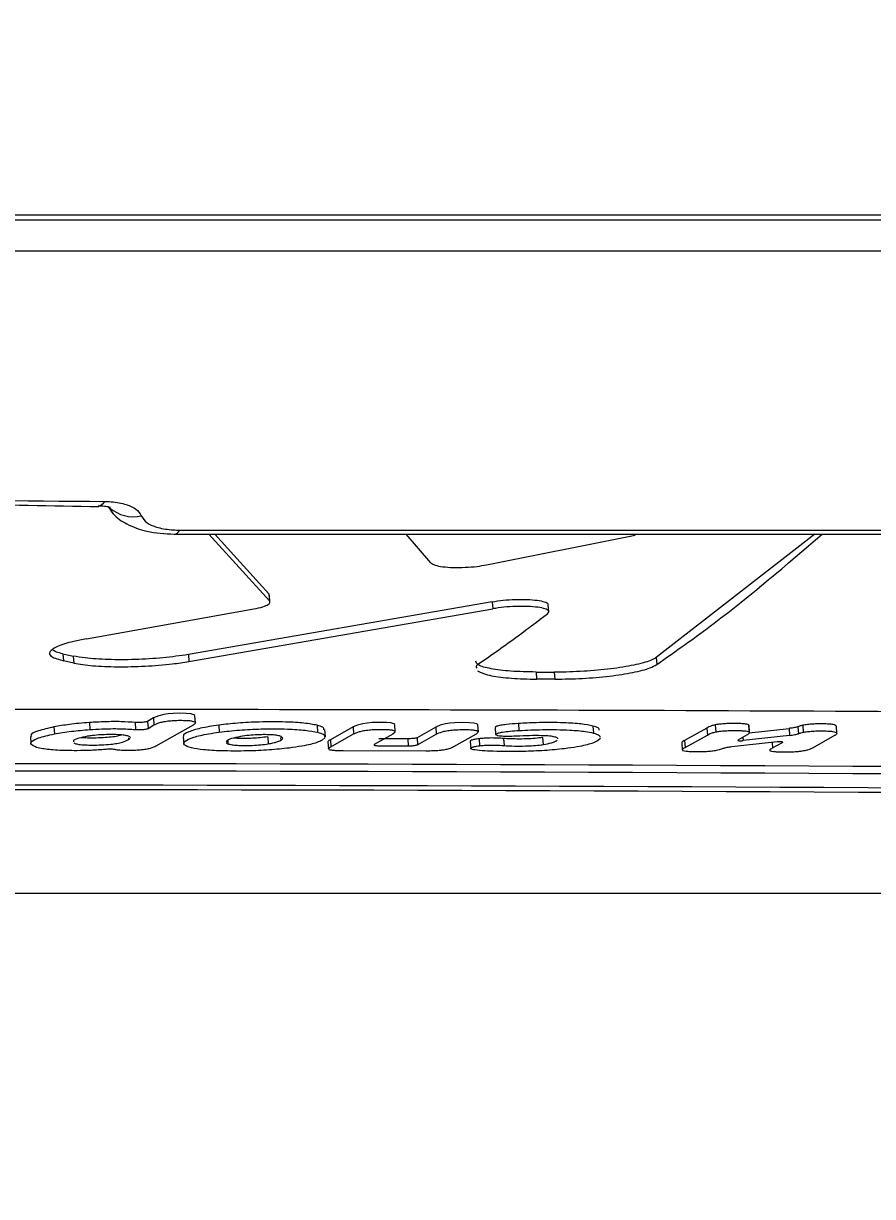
# Model space of a CAD drawing. Header units: millimetres. Extents: x -8327 to 9087, y -6583 to 5996.
# Drawn here: x 5955.43 to 5978.94, y -162.47 to -130 of the extents above; entities that cross this region are included whole.
import ezdxf

# ---------------------------------------------------------------- set-up
doc = ezdxf.new("R2010")
doc.units = ezdxf.units.MM
for name, color, linetype in [('DIKOM_ОБЪЕКТ', 7, 'Continuous'), ('DIKOM_РАЗМЕР_ЗОНА', 7, 'Continuous'), ('DIKOM_РАЗМЕР_ОБЪЕКТА', 7, 'Continuous')]:
    doc.layers.add(name, color=color, linetype=linetype)
doc.styles.add('style1', font='arial.ttf', dxfattribs={"width": 0.8})
doc.dimstyles.new('1-50', dxfattribs={"dimtxt": 300, "dimasz": 200, "dimexe": 100, "dimexo": 0, "dimgap": 100, "dimtad": 1, "dimtxsty": 'style1', "dimcen": 200, "dimclrd": 7, "dimclre": 7, "dimclrt": 7, "dimadec": 1, "dimazin": 2, "dimtfac": 1, "dimtmove": 0, "dimatfit": 2, "dimfxl": 0, "dimlwd": 25, "dimlwe": 18, "dimarcsym": 0})

# ---------------------------------------------------------------- blocks, each defined once
blk = doc.blocks.new('*D9')
at = {"layer": 'Defpoints', "color": 0, "transparency": 16777216}
for p in [(7087.366, 843.902), (-4957.594, 227.929), (7087.366, -4838.641)]:
    blk.add_point(p, dxfattribs=at)
at = {"layer": 'DIKOM_РАЗМЕР_ОБЪЕКТА', "color": 7, "lineweight": 18, "transparency": 16777216}
for p, q in [((7087.366, 843.902), (7087.366, -4938.641)), ((-4957.594, 227.929), (-4957.594, -4938.641))]:
    blk.add_line(p, q, dxfattribs=at)
at = {"layer": 'DIKOM_РАЗМЕР_ОБЪЕКТА', "color": 7, "lineweight": 25, "transparency": 16777216}
blk.add_line((-4757.594, -4838.641), (6887.366, -4838.641), dxfattribs=at)
at = {"layer": 'DIKOM_РАЗМЕР_ОБЪЕКТА', "color": 7, "transparency": 16777216}
for points in [[(-4757.594, -4805.308), (-4757.594, -4871.975), (-4957.594, -4838.641)], [(6887.366, -4805.308), (6887.366, -4871.975), (7087.366, -4838.641)]]:
    blk.add_solid(points, dxfattribs=at)
at = {"layer": 'DIKOM_РАЗМЕР_ОБЪЕКТА', "color": 7, "transparency": 16777216, "insert": (4098.945, -4585.469), "char_height": 300, "attachment_point": 5, "style": 'style1'}
blk.add_mtext('12040', dxfattribs=at)
blk = doc.blocks.new('*D12')
at = {"layer": 'Defpoints', "color": 0, "transparency": 16777216}
for p in [(-6501.585, 227.929), (9087.366, 227.928), (9087.366, -6483.303)]:
    blk.add_point(p, dxfattribs=at)
at = {"layer": 'DIKOM_РАЗМЕР_ЗОНА', "color": 7, "lineweight": 18, "transparency": 16777216}
for p, q in [((-6501.585, 227.929), (-6501.585, -6583.303)), ((9087.366, 227.928), (9087.366, -6583.303))]:
    blk.add_line(p, q, dxfattribs=at)
at = {"layer": 'DIKOM_РАЗМЕР_ЗОНА', "color": 7, "lineweight": 25, "transparency": 16777216}
blk.add_line((-6301.585, -6483.303), (8887.366, -6483.303), dxfattribs=at)
at = {"layer": 'DIKOM_РАЗМЕР_ЗОНА', "color": 7, "transparency": 16777216}
for points in [[(-6301.585, -6449.97), (-6301.585, -6516.637), (-6501.585, -6483.303)], [(8887.366, -6449.97), (8887.366, -6516.637), (9087.366, -6483.303)]]:
    blk.add_solid(points, dxfattribs=at)
at = {"layer": 'DIKOM_РАЗМЕР_ЗОНА', "color": 7, "transparency": 16777216, "insert": (2981.198, -6230.131), "char_height": 300, "attachment_point": 5, "style": 'style1'}
blk.add_mtext('15500', dxfattribs=at)

msp = doc.modelspace()

# ---------------------------------------------------------------- linework, layer by layer
at = {"layer": 'DIKOM_ОБЪЕКТ', "color": 7, "linetype": 'Continuous', "lineweight": 15}
for p, q in [((5853.636, -135.3), (6131.05, -135.3)), ((5853.378, -135.435), (6131.05, -135.435)), ((6131.049, -136.302), (5852.742, -136.302)), ((5957.515, -143.348), (5957.505, -143.348)), ((5959.603, -144.137), (6024.794, -144.137)), ((5959.752, -144.023), (6024.893, -144.023)), ((5962.237, -145.984), (5960.563, -144.137)), ((5960.724, -144.137), (5962.223, -145.791)), ((5966.712, -144.934), (5966.024, -144.137)), ((5968.249, -144.986), (5972.363, -144.165)), ((5977.342, -144.137), (5972.949, -147.551)), ((5962.223, -145.791), (5962.237, -145.984)), ((5968.408, -146.009), (5959.994, -147.47)), ((5962.253, -146.016), (5962.24, -145.822)), ((5968.408, -146.009), (5968.422, -146.202)), ((5969.975, -146.283), (5969.961, -146.09)), ((5957.174, -147.034), (5961.809, -146.206)), ((5960.008, -147.663), (5968.422, -146.202)), ((5956.52, -147.448), (5956.808, -147.51)), ((5956.52, -147.448), (5956.534, -147.642)), ((5956.822, -147.704), (5956.534, -147.642)), ((5956.808, -147.51), (5956.822, -147.704)), ((5959.994, -147.47), (5960.008, -147.663)), ((5972.949, -147.551), (5972.963, -147.745)), ((5969.624, -147.953), (5970.126, -147.955)), ((5969.624, -147.953), (5969.638, -148.147)), ((5970.126, -147.955), (5970.139, -148.149)), ((5970.139, -148.149), (5969.638, -148.147)), ((5957.254, -149.351), (5957.269, -149.545)), ((5958.517, -149.349), (5958.531, -149.543)), ((5959.026, -149.224), (5958.862, -149.32)), ((5958.862, -149.32), (5958.876, -149.515)), ((5959.026, -149.224), (5959.04, -149.418)), ((5960.187, -149.356), (5960.173, -149.162)), ((5969.133, -149.376), (5969.147, -149.571)), ((5956.272, -149.472), (5956.286, -149.666)), ((5958.876, -149.515), (5959.04, -149.418)), ((5960.124, -149.421), (5959.097, -150.006)), ((5960.836, -149.422), (5960.851, -149.616)), ((5963.558, -149.427), (5963.571, -149.621)), ((5963.789, -149.742), (5963.776, -149.547)), ((5964.554, -149.473), (5963.926, -149.826)), ((5963.94, -150.02), (5964.568, -149.668)), ((5964.554, -149.473), (5964.568, -149.668)), ((5965.656, -149.67), (5965.138, -149.962)), ((5965.718, -149.616), (5965.656, -149.67)), ((5965.721, -149.604), (5965.707, -149.41)), ((5966.846, -149.478), (5966.328, -149.77)), ((5966.342, -149.964), (5966.86, -149.673)), ((5966.846, -149.478), (5966.86, -149.673)), ((5967.961, -149.676), (5967.333, -150.028)), ((5968.023, -149.622), (5967.961, -149.676)), ((5968.025, -149.611), (5968.011, -149.417)), ((5968.49, -149.49), (5968.503, -149.684)), ((5971.198, -149.448), (5971.212, -149.642)), ((5974.35, -149.503), (5973.736, -149.847)), ((5973.75, -150.041), (5974.365, -149.698)), ((5974.35, -149.503), (5974.365, -149.698)), ((5974.585, -149.416), (5974.599, -149.61)), ((5975.452, -149.702), (5975.211, -149.838)), ((5976.644, -149.707), (5975.355, -149.851)), ((5975.512, -149.434), (5975.51, -149.42)), ((5975.51, -149.42), (5975.524, -149.614)), ((5975.532, -149.628), (5975.518, -149.434)), ((5975.524, -149.614), (5975.526, -149.628)), ((5975.527, -149.636), (5976.63, -149.513)), ((5976.63, -149.513), (5976.644, -149.707)), ((5976.871, -149.466), (5976.885, -149.66)), ((5977.005, -149.426), (5977.019, -149.621)), ((5977.952, -149.649), (5977.938, -149.455)), ((5955.618, -149.74), (5955.632, -149.934)), ((5956.819, -149.911), (5956.856, -149.929)), ((5958.332, -149.77), (5958.336, -149.824)), ((5958.336, -149.824), (5958.376, -149.795)), ((5959.851, -149.742), (5959.864, -149.936)), ((5961.05, -149.916), (5961.089, -149.938)), ((5961.084, -149.861), (5961.089, -149.938)), ((5962.19, -149.746), (5962.205, -149.94)), ((5962.548, -149.768), (5962.553, -149.841)), ((5963.784, -149.769), (5963.7, -149.841)), ((5963.858, -149.888), (5963.871, -150.082)), ((5963.926, -149.826), (5963.94, -150.02)), ((5966.07, -149.8), (5965.27, -149.798)), ((5965.285, -149.993), (5966.083, -149.995)), ((5966.07, -149.8), (5966.083, -149.995)), ((5966.328, -149.77), (5966.342, -149.964)), ((5967.797, -149.873), (5967.811, -150.068)), ((5968.042, -149.799), (5968.056, -149.993)), ((5968.723, -149.793), (5968.737, -149.987)), ((5969.802, -149.765), (5969.816, -149.96)), ((5971.406, -149.792), (5971.321, -149.861)), ((5973.656, -149.917), (5973.67, -150.112)), ((5973.736, -149.847), (5973.75, -150.041)), ((5976.298, -149.887), (5975.046, -150.024)), ((5975.349, -149.761), (5975.355, -149.851)), ((5976.161, -149.902), (5976.171, -150.052)), ((5976.171, -150.052), (5976.447, -149.899)), ((5976.447, -149.893), (5976.447, -149.899)), ((5977.888, -149.713), (5977.274, -150.056)), ((5966.571, -150.14), (5964.279, -150.135)), ((5854.994, -154.072), (6093.039, -154.072))]:
    msp.add_line(p, q, dxfattribs=at)
at = {"layer": 'DIKOM_ОБЪЕКТ', "color": 7, "linetype": 'Continuous', "lineweight": 15, "flags": 128}
for points in [[(5960.172, -149.162), (5960.173, -149.16), (5960.147, -149.133), (5960.06, -149.11), (5959.935, -149.099), (5959.74, -149.095), (5959.57, -149.1), (5959.432, -149.112), (5959.313, -149.129), (5959.173, -149.162), (5959.026, -149.224), (5959.026, -149.224)], [(5965.706, -149.41), (5965.707, -149.409), (5965.682, -149.383), (5965.599, -149.361), (5965.476, -149.35), (5965.291, -149.346), (5965.083, -149.353), (5964.942, -149.365), (5964.824, -149.383), (5964.678, -149.42), (5964.554, -149.473), (5964.554, -149.473)], [(5968.01, -149.417), (5968.011, -149.416), (5967.986, -149.389), (5967.902, -149.367), (5967.777, -149.355), (5967.586, -149.351), (5967.371, -149.358), (5967.23, -149.371), (5967.111, -149.389), (5966.965, -149.426), (5966.846, -149.478), (5966.846, -149.478)]]:
    msp.add_lwpolyline(points, dxfattribs=at)
at = {"layer": 'DIKOM_ОБЪЕКТ', "color": 7, "linetype": 'Continuous', "lineweight": 15}
for centre, radius, start, end in [((5957.487, -143.139), 0.211, 277.6433, 333.8931), ((5958.467, -142.665), 0.988, 228.6364, 283.0524), ((5959.579, -143.951), 0.188, 277.5812, 337.5353)]:
    msp.add_arc(centre, radius, start, end, dxfattribs=at)
for points, knots in [([(5853.636, 591.157), (5855.664, 588.82), (5861.168, 582.475), (5869.865, 571.175), (5879.599, 557.006), (5888.922, 541.767), (5897.796, 525.551), (5906.177, 508.426), (5914.037, 490.44), (5921.349, 471.605), (5928.113, 451.969), (5934.313, 431.599), (5939.923, 410.594), (5944.912, 389.048), (5949.262, 367.024), (5952.951, 344.552), (5955.986, 321.675), (5958.365, 298.469), (5960.077, 275.043), (5961.112, 251.505), (5961.462, 227.928), (5961.112, 204.351), (5960.077, 180.813), (5958.365, 157.387), (5955.987, 134.181), (5952.95, 111.305), (5949.262, 88.832), (5944.912, 66.808), (5939.923, 45.263), (5934.314, 24.257), (5928.113, 3.888), (5921.349, -15.748), (5914.376, -33.703), (5907.287, -50.081), (5900.167, -64.999), (5892.667, -79.261), (5884.821, -92.802), (5876.702, -105.508), (5868.33, -117.344), (5860.64, -127.227), (5855.664, -132.963), (5853.636, -135.3)], [0, 0, 0, 0, 0.015653, 0.042491, 0.069412, 0.096377, 0.123342, 0.150264, 0.177101, 0.203938, 0.23086, 0.257824, 0.284789, 0.311711, 0.338548, 0.365385, 0.392306, 0.419271, 0.446235, 0.473156, 0.499993, 0.52683, 0.553752, 0.580716, 0.607681, 0.634603, 0.66144, 0.688277, 0.715198, 0.742163, 0.769127, 0.796049, 0.822886, 0.845964, 0.869165, 0.892393, 0.915621, 0.938822, 0.961584, 0.984347, 1, 1, 1, 1]), ([(5791.793, -181.425), (5792.352, -181.186), (5794.848, -180.122), (5799.246, -177.921), (5804.978, -174.816), (5810.662, -171.385), (5816.296, -167.659), (5821.874, -163.633), (5827.393, -159.312), (5832.849, -154.7), (5838.237, -149.799), (5843.553, -144.614), (5848.793, -139.147), (5853.954, -133.405), (5859.03, -127.39), (5864.019, -121.108), (5868.917, -114.564), (5873.719, -107.761), (5878.424, -100.707), (5883.025, -93.405), (5887.522, -85.861), (5891.909, -78.082), (5896.184, -70.073), (5900.344, -61.839), (5904.386, -53.388), (5908.306, -44.726), (5912.101, -35.859), (5915.769, -26.794), (5919.309, -17.537), (5922.715, -8.096), (5925.986, 1.522), (5929.12, 11.31), (5932.114, 21.261), (5934.966, 31.368), (5937.674, 41.621), (5940.235, 52.015), (5942.649, 62.541), (5944.913, 73.191), (5947.025, 83.957), (5948.984, 94.832), (5950.788, 105.806), (5952.438, 116.872), (5953.929, 128.022), (5955.263, 139.246), (5956.437, 150.537), (5957.451, 161.886), (5958.305, 173.285), (5958.996, 184.725), (5959.526, 196.197), (5959.892, 207.693), (5960.081, 217.94), (5960.107, 224.353), (5960.117, 226.927)], [0, 0, 0, 0, 0.005877, 0.026267, 0.046664, 0.067067, 0.087475, 0.107888, 0.128305, 0.148726, 0.16915, 0.189577, 0.210006, 0.230437, 0.25087, 0.271303, 0.291737, 0.312171, 0.332606, 0.35304, 0.373475, 0.393909, 0.414343, 0.434776, 0.455209, 0.475641, 0.496073, 0.516504, 0.536935, 0.557365, 0.577794, 0.598223, 0.618652, 0.63908, 0.659507, 0.679934, 0.700361, 0.720787, 0.741213, 0.761639, 0.782064, 0.802489, 0.822914, 0.843338, 0.863763, 0.884187, 0.904611, 0.925035, 0.945458, 0.965882, 0.986306, 1, 1, 1, 1]), ([(5921.06, -143.351), (5925.738, -143.293), (5936.562, -143.159), (5948.721, -143.194), (5956.212, -143.347), (5957.514, -143.373)], [0, 0, 0, 0, 0.385976, 0.893255, 1, 1, 1, 1]), ([(5921.222, -143.205), (5921.842, -143.196), (5924.946, -143.156), (5937.071, -143.038), (5948.621, -143.147), (5957.676, -143.231)], [0, 0, 0, 0, 0.051225, 0.256129, 1, 1, 1, 1]), ([(5957.504, -143.351), (5957.547, -143.351), (5957.657, -143.351), (5957.775, -143.372), (5957.839, -143.393), (5957.834, -143.391), (5957.833, -143.39)], [0, 0, 0, 0, 0.222879, 0.566972, 0.862996, 1, 1, 1, 1]), ([(5957.676, -143.231), (5957.718, -143.233), (5957.917, -143.238), (5958.238, -143.291), (5958.562, -143.426), (5958.648, -143.56), (5958.691, -143.628)], [0, 0, 0, 0, 0.081135, 0.390913, 0.695177, 1, 1, 1, 1]), ([(5957.775, -143.375), (5957.817, -143.442), (5957.947, -143.649), (5958.319, -143.887), (5958.868, -144.098), (5959.342, -144.122), (5959.603, -144.136)], [0, 0, 0, 0, 0.114595, 0.352037, 0.643322, 1, 1, 1, 1]), ([(5958.691, -143.628), (5958.733, -143.695), (5958.818, -143.829), (5959.142, -143.963), (5959.476, -144.018), (5959.694, -144.022), (5959.752, -144.023)], [0, 0, 0, 0, 0.2953801, 0.5903084, 0.8900134, 1, 1, 1, 1]), ([(5972.963, -147.745), (5973.494, -147.372), (5975.028, -146.295), (5976.549, -144.99), (5977.543, -144.137)], [0, 0, 0, 0, 0.346324, 1, 1, 1, 1]), ([(5966.712, -144.934), (5966.743, -144.955), (5966.805, -144.998), (5967.029, -145.04), (5967.319, -145.062), (5967.653, -145.058), (5967.98, -145.032), (5968.164, -145.001), (5968.249, -144.986)], [0, 0, 0, 0, 0.170306, 0.340975, 0.511443, 0.68168, 0.852079, 1, 1, 1, 1]), ([(5961.809, -146.206), (5961.896, -146.187), (5962.071, -146.15), (5962.224, -146.081), (5962.266, -146.024), (5962.244, -145.994), (5962.237, -145.984)], [0, 0, 0, 0, 0.2897419, 0.5799389, 0.8702478, 1, 1, 1, 1]), ([(5968.408, -146.009), (5968.507, -145.993), (5968.706, -145.962), (5969.05, -145.94), (5969.379, -145.94), (5969.665, -145.963), (5969.863, -146.007), (5969.961, -146.052), (5969.951, -146.082), (5969.948, -146.09)], [0, 0, 0, 0, 0.1570347, 0.3143001, 0.4713498, 0.6283173, 0.7853682, 0.9425139, 1, 1, 1, 1]), ([(5969.94, -146.339), (5969.954, -146.324), (5969.992, -146.286), (5969.948, -146.229), (5969.795, -146.177), (5969.547, -146.143), (5969.236, -146.131), (5968.897, -146.142), (5968.617, -146.17), (5968.471, -146.194), (5968.422, -146.202)], [0, 0, 0, 0, 0.093952, 0.233373, 0.372686, 0.511803, 0.650749, 0.789446, 0.928266, 1, 1, 1, 1]), ([(5968.028, -147.729), (5968.394, -147.473), (5969.033, -147.025), (5969.669, -146.544), (5969.94, -146.339)], [0, 0, 0, 0, 0.5741715, 1, 1, 1, 1]), ([(5957.174, -147.034), (5957.052, -147.057), (5956.723, -147.12), (5956.334, -147.243), (5956.122, -147.39), (5956.158, -147.533), (5956.407, -147.605), (5956.534, -147.642)], [0, 0, 0, 0, 0.127942, 0.342732, 0.557798, 0.773193, 1, 1, 1, 1]), ([(5956.52, -147.448), (5956.452, -147.432), (5956.314, -147.401), (5956.265, -147.358), (5956.24, -147.336)], [0, 0, 0, 0, 0.493367, 1, 1, 1, 1]), ([(5959.994, -147.47), (5959.765, -147.502), (5959.308, -147.567), (5958.516, -147.614), (5957.761, -147.615), (5957.173, -147.576), (5956.913, -147.529), (5956.808, -147.51)], [0, 0, 0, 0, 0.214485, 0.429166, 0.64326, 0.857153, 1, 1, 1, 1]), ([(5956.822, -147.704), (5956.986, -147.731), (5957.313, -147.786), (5958.023, -147.814), (5958.794, -147.796), (5959.486, -147.741), (5959.858, -147.686), (5960.008, -147.663)], [0, 0, 0, 0, 0.2142192, 0.4285293, 0.6426073, 0.8564083, 1, 1, 1, 1]), ([(5969.624, -147.953), (5969.382, -147.948), (5968.898, -147.938), (5968.345, -147.866), (5967.993, -147.769), (5967.963, -147.687), (5967.95, -147.65)], [0, 0, 0, 0, 0.259968, 0.52012, 0.780696, 1, 1, 1, 1]), ([(5968.028, -147.729), (5968.001, -147.749), (5967.947, -147.788), (5967.968, -147.824), (5967.979, -147.843)], [0, 0, 0, 0, 0.489885, 1, 1, 1, 1]), ([(5972.949, -147.551), (5972.923, -147.567), (5972.821, -147.63), (5972.494, -147.735), (5971.884, -147.848), (5971.142, -147.926), (5970.532, -147.954), (5970.204, -147.955), (5970.126, -147.955)], [0, 0, 0, 0, 0.072443, 0.28804, 0.503595, 0.718767, 0.933188, 1, 1, 1, 1]), ([(5970.139, -148.149), (5970.395, -148.145), (5970.905, -148.138), (5971.672, -148.071), (5972.327, -147.969), (5972.766, -147.854), (5972.907, -147.776), (5972.963, -147.745)], [0, 0, 0, 0, 0.213731, 0.427402, 0.641583, 0.85653, 1, 1, 1, 1]), ([(5967.996, -147.92), (5968.074, -147.96), (5968.231, -148.039), (5968.763, -148.116), (5969.272, -148.145), (5969.578, -148.147), (5969.638, -148.147)], [0, 0, 0, 0, 0.3091753, 0.6176289, 0.9250412, 1, 1, 1, 1]), ([(5881.483, -149.618), (5894.095, -149.439), (5919.317, -149.079), (5957.187, -148.931), (5995.082, -149.09), (6020.363, -149.457), (6033.004, -149.64)], [0, 0, 0, 0, 0.249963, 0.499928, 0.749964, 1, 1, 1, 1]), ([(5957.254, -149.351), (5957.156, -149.359), (5956.965, -149.373), (5956.617, -149.412), (5956.409, -149.448), (5956.272, -149.472)], [0, 0, 0, 0, 0.264426, 0.51752, 1, 1, 1, 1]), ([(5958.517, -149.349), (5958.393, -149.34), (5958.144, -149.323), (5957.692, -149.326), (5957.397, -149.343), (5957.254, -149.351)], [0, 0, 0, 0, 0.341113, 0.680651, 1, 1, 1, 1]), ([(5958.862, -149.32), (5958.855, -149.324), (5958.839, -149.33), (5958.79, -149.34), (5958.734, -149.347), (5958.673, -149.351), (5958.611, -149.353), (5958.555, -149.352), (5958.527, -149.35), (5958.517, -149.349)], [0, 0, 0, 0, 0.149605, 0.316137, 0.48164, 0.586407, 0.750226, 0.913203, 1, 1, 1, 1]), ([(5959.04, -149.418), (5959.084, -149.396), (5959.147, -149.363), (5959.309, -149.324), (5959.456, -149.303), (5959.636, -149.29), (5959.82, -149.288), (5959.988, -149.293), (5960.106, -149.308), (5960.179, -149.331), (5960.2, -149.369), (5960.153, -149.402), (5960.124, -149.421)], [0, 0, 0, 0, 0.190425, 0.269776, 0.350142, 0.420544, 0.504519, 0.593155, 0.660625, 0.728052, 0.834715, 1, 1, 1, 1]), ([(5963.558, -149.427), (5963.448, -149.405), (5963.229, -149.362), (5962.656, -149.33), (5962.014, -149.33), (5961.356, -149.361), (5961.007, -149.402), (5960.836, -149.422)], [0, 0, 0, 0, 0.19468, 0.389808, 0.6284, 0.818386, 1, 1, 1, 1]), ([(5969.133, -149.376), (5969.019, -149.385), (5968.842, -149.398), (5968.634, -149.427), (5968.529, -149.454), (5968.487, -149.476), (5968.495, -149.487), (5968.497, -149.49)], [0, 0, 0, 0, 0.363229, 0.56288, 0.764085, 0.934617, 1, 1, 1, 1]), ([(5971.198, -149.448), (5971.097, -149.427), (5970.895, -149.385), (5970.337, -149.352), (5969.726, -149.348), (5969.296, -149.369), (5969.133, -149.376)], [0, 0, 0, 0, 0.236085, 0.472496, 0.800181, 1, 1, 1, 1]), ([(5975.51, -149.42), (5975.497, -149.413), (5975.47, -149.399), (5975.364, -149.384), (5975.185, -149.376), (5974.983, -149.376), (5974.787, -149.387), (5974.665, -149.401), (5974.607, -149.411), (5974.585, -149.416)], [0, 0, 0, 0, 0.129942, 0.260305, 0.415238, 0.653899, 0.785606, 0.918021, 1, 1, 1, 1]), ([(5955.792, -150.039), (5955.722, -150.009), (5955.581, -149.948), (5955.691, -149.835), (5955.939, -149.738), (5956.202, -149.684), (5956.286, -149.666)], [0, 0, 0, 0, 0.2745466, 0.5483831, 0.8558527, 1, 1, 1, 1]), ([(5956.272, -149.472), (5956.115, -149.508), (5955.801, -149.58), (5955.611, -149.675), (5955.639, -149.724), (5955.647, -149.738)], [0, 0, 0, 0, 0.420275, 0.839098, 1, 1, 1, 1]), ([(5956.286, -149.666), (5956.358, -149.653), (5956.502, -149.627), (5956.822, -149.582), (5957.093, -149.56), (5957.269, -149.545)], [0, 0, 0, 0, 0.264314, 0.52607, 1, 1, 1, 1]), ([(5958.138, -149.696), (5958.119, -149.704), (5958.074, -149.724), (5957.909, -149.75), (5957.688, -149.77), (5957.443, -149.781), (5957.208, -149.782), (5957.086, -149.773), (5957.031, -149.77)], [0, 0, 0, 0, 0.128026, 0.2973, 0.466094, 0.656625, 0.845553, 1, 1, 1, 1]), ([(5958.334, -149.727), (5958.301, -149.719), (5958.236, -149.701), (5958.04, -149.685), (5957.806, -149.682), (5957.557, -149.69), (5957.351, -149.708), (5957.245, -149.724), (5957.199, -149.731)], [0, 0, 0, 0, 0.167003, 0.334427, 0.538215, 0.705219, 0.873162, 1, 1, 1, 1]), ([(5957.269, -149.545), (5957.379, -149.539), (5957.653, -149.522), (5958.112, -149.516), (5958.39, -149.534), (5958.531, -149.543)], [0, 0, 0, 0, 0.24786, 0.61668, 1, 1, 1, 1]), ([(5958.531, -149.543), (5958.55, -149.545), (5958.588, -149.547), (5958.658, -149.547), (5958.729, -149.543), (5958.794, -149.536), (5958.846, -149.526), (5958.867, -149.519), (5958.875, -149.515), (5958.876, -149.515)], [0, 0, 0, 0, 0.1631331, 0.3269283, 0.4913528, 0.6547698, 0.8202284, 0.9856342, 1, 1, 1, 1]), ([(5960.836, -149.422), (5960.655, -149.45), (5960.293, -149.506), (5959.987, -149.611), (5959.826, -149.692), (5959.864, -149.733), (5959.871, -149.74)], [0, 0, 0, 0, 0.300618, 0.60073, 0.928792, 1, 1, 1, 1]), ([(5960.079, -150.053), (5959.996, -150.026), (5959.829, -149.971), (5959.882, -149.866), (5960.102, -149.76), (5960.461, -149.673), (5960.748, -149.631), (5960.851, -149.616)], [0, 0, 0, 0, 0.216279, 0.432256, 0.667468, 0.880986, 1, 1, 1, 1]), ([(5960.851, -149.616), (5961.031, -149.595), (5961.393, -149.553), (5962.065, -149.523), (5962.702, -149.525), (5963.256, -149.558), (5963.467, -149.6), (5963.571, -149.621)], [0, 0, 0, 0, 0.19148, 0.383497, 0.622621, 0.812926, 1, 1, 1, 1]), ([(5962.563, -149.739), (5962.532, -149.728), (5962.477, -149.708), (5962.314, -149.691), (5962.121, -149.685), (5961.9, -149.688), (5961.651, -149.705), (5961.515, -149.726), (5961.441, -149.737)], [0, 0, 0, 0, 0.185743, 0.33221, 0.478563, 0.635034, 0.80262, 1, 1, 1, 1]), ([(5963.749, -149.549), (5963.749, -149.526), (5963.748, -149.481), (5963.619, -149.444), (5963.558, -149.427)], [0, 0, 0, 0, 0.520519, 1, 1, 1, 1]), ([(5963.571, -149.621), (5963.632, -149.638), (5963.761, -149.675), (5963.766, -149.72), (5963.768, -149.744)], [0, 0, 0, 0, 0.47368, 1, 1, 1, 1]), ([(5964.568, -149.668), (5964.612, -149.645), (5964.677, -149.613), (5964.842, -149.575), (5964.994, -149.553), (5965.18, -149.541), (5965.37, -149.539), (5965.541, -149.545), (5965.651, -149.56), (5965.712, -149.58), (5965.712, -149.596), (5965.712, -149.605)], [0, 0, 0, 0, 0.235896, 0.336092, 0.437371, 0.526107, 0.632831, 0.744953, 0.825165, 0.905016, 1, 1, 1, 1]), ([(5966.86, -149.673), (5966.905, -149.651), (5966.968, -149.619), (5967.133, -149.58), (5967.286, -149.559), (5967.474, -149.546), (5967.666, -149.544), (5967.84, -149.55), (5967.953, -149.566), (5968.016, -149.586), (5968.017, -149.602), (5968.017, -149.611)], [0, 0, 0, 0, 0.231908, 0.331982, 0.433308, 0.521616, 0.628809, 0.741761, 0.822794, 0.903616, 1, 1, 1, 1]), ([(5968.552, -149.713), (5968.532, -149.706), (5968.502, -149.695), (5968.503, -149.678), (5968.519, -149.661), (5968.571, -149.639), (5968.707, -149.612), (5968.906, -149.588), (5969.067, -149.577), (5969.147, -149.571)], [0, 0, 0, 0, 0.146806, 0.219429, 0.291958, 0.438498, 0.58316, 0.791087, 1, 1, 1, 1]), ([(5969.147, -149.571), (5969.365, -149.561), (5969.852, -149.54), (5970.504, -149.551), (5970.978, -149.59), (5971.142, -149.627), (5971.212, -149.642)], [0, 0, 0, 0, 0.2667067, 0.5958883, 0.8289661, 1, 1, 1, 1]), ([(5971.373, -149.566), (5971.374, -149.543), (5971.376, -149.499), (5971.255, -149.464), (5971.198, -149.448)], [0, 0, 0, 0, 0.53469, 1, 1, 1, 1]), ([(5971.212, -149.642), (5971.272, -149.66), (5971.392, -149.695), (5971.392, -149.739), (5971.392, -149.76)], [0, 0, 0, 0, 0.498485, 1, 1, 1, 1]), ([(5974.585, -149.416), (5974.547, -149.425), (5974.473, -149.444), (5974.405, -149.474), (5974.369, -149.493), (5974.35, -149.503)], [0, 0, 0, 0, 0.3426676, 0.6697191, 1, 1, 1, 1]), ([(5974.365, -149.698), (5974.383, -149.687), (5974.42, -149.668), (5974.489, -149.638), (5974.562, -149.619), (5974.599, -149.61)], [0, 0, 0, 0, 0.338108, 0.665293, 1, 1, 1, 1]), ([(5974.599, -149.61), (5974.635, -149.603), (5974.708, -149.59), (5974.864, -149.577), (5975.068, -149.57), (5975.267, -149.572), (5975.424, -149.584), (5975.498, -149.598), (5975.517, -149.61), (5975.524, -149.614)], [0, 0, 0, 0, 0.129488, 0.259765, 0.415052, 0.654118, 0.785592, 0.917769, 1, 1, 1, 1]), ([(5975.528, -149.644), (5975.519, -149.653), (5975.502, -149.673), (5975.469, -149.693), (5975.452, -149.702)], [0, 0, 0, 0, 0.497682, 1, 1, 1, 1]), ([(5976.871, -149.466), (5976.869, -149.467), (5976.851, -149.473), (5976.796, -149.488), (5976.712, -149.503), (5976.645, -149.511), (5976.63, -149.513)], [0, 0, 0, 0, 0.055633, 0.366469, 0.853944, 1, 1, 1, 1]), ([(5976.644, -149.707), (5976.694, -149.701), (5976.798, -149.687), (5976.856, -149.669), (5976.885, -149.66)], [0, 0, 0, 0, 0.488702, 1, 1, 1, 1]), ([(5977.005, -149.426), (5976.989, -149.43), (5976.956, -149.438), (5976.912, -149.451), (5976.886, -149.46), (5976.871, -149.466)], [0, 0, 0, 0, 0.298263, 0.596446, 1, 1, 1, 1]), ([(5976.885, -149.66), (5976.896, -149.656), (5976.918, -149.648), (5976.96, -149.635), (5976.997, -149.626), (5977.019, -149.621)], [0, 0, 0, 0, 0.2983242, 0.5965999, 1, 1, 1, 1]), ([(5977.936, -149.455), (5977.933, -149.446), (5977.927, -149.429), (5977.857, -149.407), (5977.73, -149.392), (5977.556, -149.387), (5977.375, -149.389), (5977.205, -149.398), (5977.083, -149.412), (5977.026, -149.422), (5977.005, -149.426)], [0, 0, 0, 0, 0.140254, 0.268639, 0.397518, 0.544571, 0.696509, 0.81264, 0.929673, 1, 1, 1, 1]), ([(5977.019, -149.621), (5977.056, -149.614), (5977.129, -149.601), (5977.258, -149.59), (5977.377, -149.584), (5977.523, -149.581), (5977.688, -149.584), (5977.834, -149.596), (5977.925, -149.615), (5977.968, -149.651), (5977.936, -149.685), (5977.896, -149.709), (5977.888, -149.713)], [0, 0, 0, 0, 0.087651, 0.175467, 0.226642, 0.293635, 0.428445, 0.519207, 0.610199, 0.730358, 0.947648, 1, 1, 1, 1]), ([(5957.199, -149.731), (5957.114, -149.749), (5956.921, -149.789), (5956.8, -149.845), (5956.812, -149.876), (5956.816, -149.884)], [0, 0, 0, 0, 0.371176, 0.83718, 1, 1, 1, 1]), ([(5956.856, -149.929), (5956.886, -149.938), (5956.947, -149.957), (5957.126, -149.972), (5957.344, -149.976), (5957.589, -149.971), (5957.828, -149.954), (5958.038, -149.928), (5958.216, -149.883), (5958.289, -149.847), (5958.336, -149.824)], [0, 0, 0, 0, 0.111974, 0.224908, 0.322154, 0.438301, 0.56557, 0.657413, 0.77879, 1, 1, 1, 1]), ([(5959.097, -150.006), (5959.054, -150.027), (5958.99, -150.057), (5958.824, -150.094), (5958.668, -150.114), (5958.477, -150.126), (5958.279, -150.128), (5958.096, -150.121), (5958.001, -150.108), (5957.965, -150.1), (5957.958, -150.099)], [0, 0, 0, 0, 0.26187, 0.378547, 0.496345, 0.598441, 0.727779, 0.860059, 0.97235, 1, 1, 1, 1]), ([(5958.386, -149.769), (5958.387, -149.768), (5958.393, -149.753), (5958.363, -149.74), (5958.334, -149.727)], [0, 0, 0, 0, 0.059592, 1, 1, 1, 1]), ([(5961.441, -149.737), (5961.35, -149.756), (5961.169, -149.795), (5961.047, -149.851), (5961.052, -149.882), (5961.054, -149.894)], [0, 0, 0, 0, 0.391465, 0.780335, 1, 1, 1, 1]), ([(5961.089, -149.938), (5961.121, -149.949), (5961.179, -149.967), (5961.345, -149.983), (5961.541, -149.989), (5961.765, -149.985), (5962.007, -149.969), (5962.138, -149.95), (5962.205, -149.94)], [0, 0, 0, 0, 0.184963, 0.3347361, 0.4838932, 0.6454439, 0.8198456, 1, 1, 1, 1]), ([(5962.19, -149.746), (5962.123, -149.755), (5961.999, -149.774), (5961.773, -149.789), (5961.557, -149.794), (5961.372, -149.792), (5961.291, -149.783), (5961.263, -149.779)], [0, 0, 0, 0, 0.24727, 0.451341, 0.654757, 0.878947, 1, 1, 1, 1]), ([(5962.205, -149.94), (5962.251, -149.932), (5962.342, -149.915), (5962.467, -149.882), (5962.52, -149.857), (5962.553, -149.841)], [0, 0, 0, 0, 0.278793, 0.553836, 1, 1, 1, 1]), ([(5962.553, -149.841), (5962.568, -149.832), (5962.598, -149.812), (5962.618, -149.777), (5962.584, -149.753), (5962.563, -149.739)], [0, 0, 0, 0, 0.273222, 0.546609, 1, 1, 1, 1]), ([(5963.7, -149.841), (5963.654, -149.863), (5963.536, -149.919), (5963.224, -149.996), (5962.908, -150.039), (5962.786, -150.056)], [0, 0, 0, 0, 0.272838, 0.718057, 1, 1, 1, 1]), ([(5963.926, -149.826), (5963.911, -149.835), (5963.882, -149.852), (5963.855, -149.873), (5963.861, -149.885), (5963.863, -149.887)], [0, 0, 0, 0, 0.428955, 0.852755, 1, 1, 1, 1]), ([(5963.877, -150.082), (5963.875, -150.079), (5963.868, -150.068), (5963.896, -150.047), (5963.925, -150.029), (5963.94, -150.02)], [0, 0, 0, 0, 0.144723, 0.569726, 1, 1, 1, 1]), ([(5965.138, -149.962), (5965.136, -149.963), (5965.131, -149.966), (5965.132, -149.968), (5965.133, -149.97)], [0, 0, 0, 0, 0.395095, 1, 1, 1, 1]), ([(5965.134, -149.975), (5965.14, -149.978), (5965.153, -149.984), (5965.201, -149.99), (5965.248, -149.993), (5965.278, -149.993), (5965.285, -149.993)], [0, 0, 0, 0, 0.303316, 0.605612, 0.906071, 1, 1, 1, 1]), ([(5966.328, -149.77), (5966.32, -149.773), (5966.304, -149.78), (5966.261, -149.788), (5966.207, -149.794), (5966.146, -149.799), (5966.096, -149.8), (5966.071, -149.8), (5966.07, -149.8)], [0, 0, 0, 0, 0.200496, 0.417266, 0.554383, 0.767461, 0.98203, 1, 1, 1, 1]), ([(5966.083, -149.995), (5966.107, -149.994), (5966.153, -149.994), (5966.223, -149.989), (5966.283, -149.981), (5966.324, -149.972), (5966.337, -149.967), (5966.342, -149.964)], [0, 0, 0, 0, 0.212236, 0.425092, 0.638571, 0.8541, 1, 1, 1, 1]), ([(5967.333, -150.028), (5967.316, -150.037), (5967.28, -150.055), (5967.209, -150.082), (5967.131, -150.099), (5967.091, -150.107)], [0, 0, 0, 0, 0.327428, 0.658111, 1, 1, 1, 1]), ([(5968.042, -149.799), (5967.997, -149.805), (5967.908, -149.818), (5967.826, -149.843), (5967.786, -149.863), (5967.799, -149.872), (5967.8, -149.873)], [0, 0, 0, 0, 0.298445, 0.597449, 0.972893, 1, 1, 1, 1]), ([(5968.126, -150.132), (5968.034, -150.123), (5967.896, -150.111), (5967.808, -150.08), (5967.81, -150.054), (5967.864, -150.027), (5967.955, -150.007), (5968.028, -149.997), (5968.056, -149.993)], [0, 0, 0, 0, 0.307177, 0.46528, 0.623776, 0.779357, 0.9147, 1, 1, 1, 1]), ([(5968.723, -149.793), (5968.665, -149.789), (5968.549, -149.781), (5968.364, -149.777), (5968.183, -149.784), (5968.09, -149.794), (5968.042, -149.799)], [0, 0, 0, 0, 0.290642, 0.584483, 0.786361, 1, 1, 1, 1]), ([(5968.056, -149.993), (5968.101, -149.989), (5968.192, -149.979), (5968.346, -149.973), (5968.538, -149.974), (5968.658, -149.982), (5968.737, -149.987)], [0, 0, 0, 0, 0.202488, 0.40566, 0.606803, 1, 1, 1, 1]), ([(5969.176, -149.724), (5969.119, -149.727), (5968.986, -149.734), (5968.803, -149.738), (5968.655, -149.731), (5968.585, -149.722), (5968.559, -149.715), (5968.552, -149.713)], [0, 0, 0, 0, 0.2380194, 0.5595982, 0.7485718, 0.9380869, 1, 1, 1, 1]), ([(5969.802, -149.765), (5969.736, -149.774), (5969.605, -149.792), (5969.348, -149.807), (5969.11, -149.808), (5968.894, -149.804), (5968.781, -149.797), (5968.723, -149.793)], [0, 0, 0, 0, 0.2022, 0.405951, 0.646738, 0.820607, 1, 1, 1, 1]), ([(5968.737, -149.987), (5968.83, -149.993), (5969.011, -150.003), (5969.299, -150.003), (5969.558, -149.99), (5969.719, -149.974), (5969.797, -149.962), (5969.816, -149.96)], [0, 0, 0, 0, 0.283055, 0.551608, 0.74576, 0.940686, 1, 1, 1, 1]), ([(5970.169, -149.758), (5970.13, -149.749), (5970.052, -149.73), (5969.824, -149.714), (5969.523, -149.71), (5969.293, -149.72), (5969.176, -149.724)], [0, 0, 0, 0, 0.208334, 0.416909, 0.703152, 1, 1, 1, 1]), ([(5969.816, -149.96), (5969.901, -149.944), (5970.098, -149.908), (5970.168, -149.866), (5970.208, -149.842)], [0, 0, 0, 0, 0.435786, 1, 1, 1, 1]), ([(5970.222, -149.804), (5970.225, -149.799), (5970.237, -149.782), (5970.197, -149.768), (5970.169, -149.758)], [0, 0, 0, 0, 0.307618, 1, 1, 1, 1]), ([(5971.321, -149.861), (5971.275, -149.883), (5971.155, -149.941), (5970.847, -150.017), (5970.53, -150.06), (5970.409, -150.076)], [0, 0, 0, 0, 0.280358, 0.724523, 1, 1, 1, 1]), ([(5973.736, -149.847), (5973.72, -149.856), (5973.688, -149.875), (5973.655, -149.899), (5973.661, -149.912), (5973.662, -149.917)], [0, 0, 0, 0, 0.406866, 0.801125, 1, 1, 1, 1]), ([(5975.046, -150.024), (5974.996, -150.03), (5974.897, -150.043), (5974.824, -150.062), (5974.798, -150.072), (5974.794, -150.074)], [0, 0, 0, 0, 0.451076, 0.903469, 1, 1, 1, 1]), ([(5975.211, -149.838), (5975.211, -149.839), (5975.207, -149.841), (5975.207, -149.845), (5975.219, -149.85), (5975.242, -149.853), (5975.272, -149.855), (5975.307, -149.855), (5975.336, -149.853), (5975.351, -149.852), (5975.355, -149.851)], [0, 0, 0, 0, 0.04327, 0.194573, 0.345631, 0.495128, 0.644698, 0.793482, 0.941823, 1, 1, 1, 1]), ([(5976.447, -149.899), (5976.448, -149.899), (5976.451, -149.897), (5976.452, -149.893), (5976.44, -149.888), (5976.418, -149.885), (5976.388, -149.883), (5976.353, -149.883), (5976.322, -149.885), (5976.304, -149.886), (5976.298, -149.887)], [0, 0, 0, 0, 0.038011, 0.184909, 0.331632, 0.477792, 0.622116, 0.767134, 0.911273, 1, 1, 1, 1]), ([(5957.692, -150.095), (5957.563, -150.105), (5957.305, -150.125), (5956.839, -150.133), (5956.353, -150.123), (5955.981, -150.086), (5955.845, -150.052), (5955.792, -150.039)], [0, 0, 0, 0, 0.172477, 0.343999, 0.597358, 0.845515, 1, 1, 1, 1]), ([(5957.958, -150.099), (5957.945, -150.097), (5957.92, -150.092), (5957.859, -150.089), (5957.79, -150.089), (5957.733, -150.092), (5957.701, -150.094), (5957.692, -150.095)], [0, 0, 0, 0, 0.226355, 0.454315, 0.680195, 0.90742, 1, 1, 1, 1]), ([(5962.786, -150.056), (5962.606, -150.076), (5962.247, -150.115), (5961.574, -150.143), (5960.94, -150.141), (5960.387, -150.111), (5960.181, -150.072), (5960.079, -150.053)], [0, 0, 0, 0, 0.191706, 0.383855, 0.627437, 0.816188, 1, 1, 1, 1]), ([(5964.279, -150.135), (5964.206, -150.134), (5964.086, -150.133), (5963.955, -150.121), (5963.903, -150.109), (5963.888, -150.101), (5963.885, -150.099)], [0, 0, 0, 0, 0.405834, 0.665813, 0.926573, 1, 1, 1, 1]), ([(5967.091, -150.107), (5967.053, -150.113), (5966.977, -150.125), (5966.813, -150.136), (5966.675, -150.14), (5966.591, -150.14), (5966.571, -150.14)], [0, 0, 0, 0, 0.26589, 0.531775, 0.888953, 1, 1, 1, 1]), ([(5970.409, -150.076), (5970.229, -150.095), (5969.867, -150.132), (5969.169, -150.157), (5968.568, -150.157), (5968.228, -150.137), (5968.126, -150.132)], [0, 0, 0, 0, 0.24699, 0.49393, 0.849246, 1, 1, 1, 1]), ([(5973.677, -150.111), (5973.675, -150.107), (5973.67, -150.093), (5973.703, -150.07), (5973.734, -150.051), (5973.75, -150.041)], [0, 0, 0, 0, 0.206909, 0.601766, 1, 1, 1, 1]), ([(5974.611, -150.128), (5974.572, -150.134), (5974.495, -150.147), (5974.329, -150.16), (5974.12, -150.165), (5973.92, -150.163), (5973.768, -150.152), (5973.702, -150.138), (5973.684, -150.129), (5973.678, -150.125)], [0, 0, 0, 0, 0.135551, 0.27132, 0.435844, 0.673298, 0.802899, 0.933203, 1, 1, 1, 1]), ([(5974.794, -150.074), (5974.779, -150.08), (5974.749, -150.092), (5974.693, -150.11), (5974.639, -150.122), (5974.611, -150.128)], [0, 0, 0, 0, 0.309887, 0.651391, 1, 1, 1, 1]), ([(5976.098, -150.121), (5976.097, -150.117), (5976.092, -150.103), (5976.124, -150.08), (5976.156, -150.061), (5976.171, -150.052)], [0, 0, 0, 0, 0.206468, 0.601403, 1, 1, 1, 1]), ([(5977.033, -150.138), (5976.995, -150.145), (5976.917, -150.157), (5976.752, -150.17), (5976.543, -150.176), (5976.343, -150.173), (5976.191, -150.162), (5976.124, -150.148), (5976.107, -150.139), (5976.101, -150.135)], [0, 0, 0, 0, 0.135602, 0.271343, 0.435856, 0.673302, 0.802899, 0.933156, 1, 1, 1, 1]), ([(5977.274, -150.056), (5977.256, -150.066), (5977.219, -150.084), (5977.148, -150.112), (5977.072, -150.13), (5977.033, -150.138)], [0, 0, 0, 0, 0.328919, 0.660186, 1, 1, 1, 1]), ([(6032.077, -151.045), (6006.045, -150.769), (5953.976, -150.216), (5901.986, -150.76), (5875.988, -151.032)], [0, 0, 0, 0, 0.499952, 1, 1, 1, 1]), ([(5876.002, -151.227), (5901.995, -150.955), (5953.985, -150.41), (6006.054, -150.964), (6032.091, -151.24)], [0, 0, 0, 0, 0.4999535, 1, 1, 1, 1]), ([(5874.929, -151.695), (5900.924, -151.447), (5952.918, -150.949), (6004.983, -151.455), (6031.018, -151.708)], [0, 0, 0, 0, 0.4999597, 1, 1, 1, 1]), ([(5875.197, -151.582), (5901.192, -151.327), (5953.185, -150.818), (6005.251, -151.336), (6031.287, -151.595)], [0, 0, 0, 0, 0.499959, 1, 1, 1, 1])]:
    msp.add_open_spline(points, degree=3, knots=knots, dxfattribs=at)

# ---------------------------------------------------------------- dimensions: what is measured, and where the dimension line sits
at = {"layer": 'DIKOM_РАЗМЕР_ЗОНА'}
dim = msp.add_linear_dim(base=(9087.366, -6483.303), p1=(-6501.585, 227.929), p2=(9087.366, 227.928), text='15500', dimstyle='1-50', dxfattribs=at)
dim.commit()
dim.dimension.update_dxf_attribs({"geometry": '*D12', "text_midpoint": (2981.198, -6483.303), "dimtype": 160})
at = {"layer": 'DIKOM_РАЗМЕР_ОБЪЕКТА'}
dim = msp.add_linear_dim(base=(7087.366, -4838.641), p1=(-4957.594, 227.929), p2=(7087.366, 843.902), text='12040', dimstyle='1-50', dxfattribs=at)
dim.commit()
dim.dimension.update_dxf_attribs({"geometry": '*D9', "text_midpoint": (4098.945, -4838.641), "dimtype": 160})

doc.saveas('drawing.dxf')
